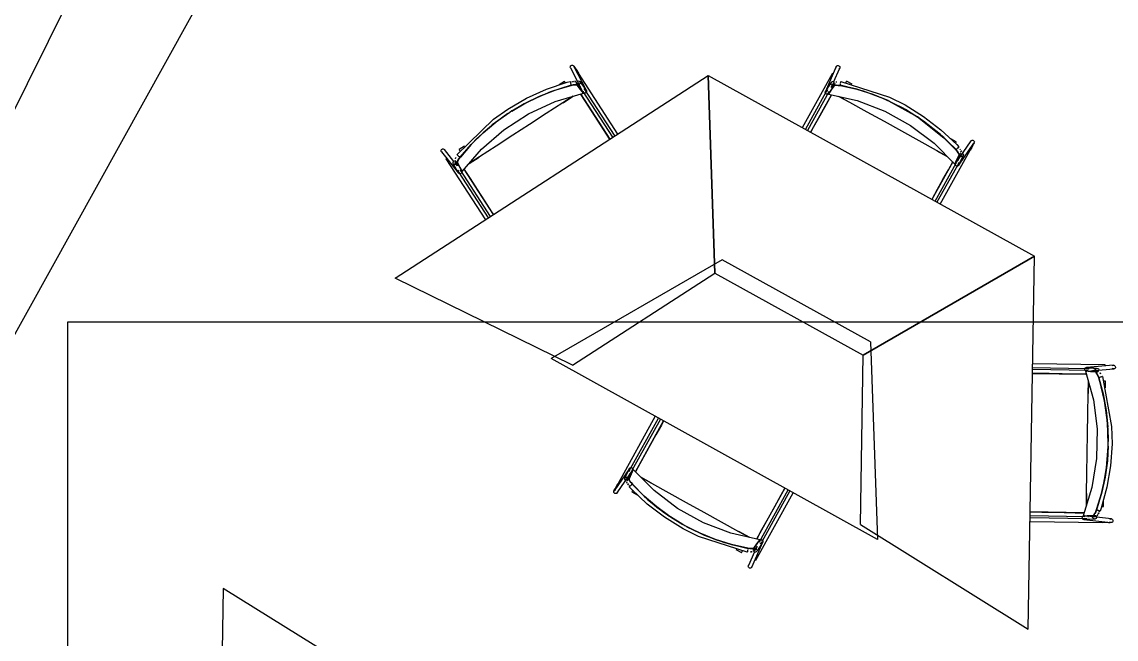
# Model space of a CAD drawing. Header units: metres. Extents: x 2.5 to 42.6, y 0.9 to 31.9.
# Drawn here: x 34.247 to 35.518, y 22.882 to 23.599 of the extents above; entities that cross this region are included whole.
import ezdxf

# ---------------------------------------------------------------- set-up
doc = ezdxf.new("R2010")
doc.units = ezdxf.units.M
for name, color, linetype in [('ARREDI', 9, 'Continuous'), ('PARETI_STRUTTURE', 7, 'Continuous'), ('WAYFINDING_RIQUADRI', 7, 'Continuous')]:
    doc.layers.add(name, color=color, linetype=linetype)

msp = doc.modelspace()

# ---------------------------------------------------------------- linework, layer by layer
at = {"layer": 'ARREDI'}
for points in [[(33.8908, 23.278), (34.0646, 22.9216), (34.6047, 23.8959), (34.2103, 23.8545)], [(35.423, 23.3264), (35.2242, 23.2115)]]:
    msp.add_lwpolyline(points, close=True, dxfattribs=at)
for points in [[(34.8842, 23.5469), (34.8845, 23.5475), (34.8851, 23.548), (34.8858, 23.5483), (34.8866, 23.5483), (34.8873, 23.5481), (34.8879, 23.5476), (34.8881, 23.5472), (34.8881, 23.5472), (34.8882, 23.5469), (34.8884, 23.5462), (34.8882, 23.5455)], [(35.1929, 23.545), (35.1928, 23.5457), (35.1929, 23.5465), (35.1929, 23.5467), (35.1929, 23.5467), (35.1932, 23.5471), (35.1937, 23.5476), (35.1944, 23.5479), (35.1952, 23.548), (35.1959, 23.5478), (35.1965, 23.5473), (35.1969, 23.5467)], [(34.8868, 23.1999), (34.6807, 23.3009), (35.0442, 23.5364)], [(34.8852, 23.5443), (34.8846, 23.5448), (34.8843, 23.5452), (34.8843, 23.5452), (34.8842, 23.5454), (34.8841, 23.5461), (34.8842, 23.5469)], [(34.8927, 23.5388), (34.8922, 23.5384)], [(34.8934, 23.5392), (34.8932, 23.5391), (34.8927, 23.5388)], [(34.8934, 23.5392), (34.8935, 23.5393)], [(35.0521, 23.3069), (35.0442, 23.5364), (35.423, 23.3264)], [(35.0442, 23.5364), (35.0521, 23.3069), (35.2242, 23.2115)], [(35.1889, 23.538), (35.1885, 23.5383), (35.1882, 23.5384)], [(35.1882, 23.5384), (35.1882, 23.5384)], [(35.1895, 23.5377), (35.1889, 23.538)], [(35.1969, 23.5467), (35.1971, 23.546), (35.197, 23.5452), (35.1969, 23.545), (35.1969, 23.545), (35.1967, 23.5446), (35.1961, 23.544)], [(34.7529, 23.4352), (34.7557, 23.43), (34.7585, 23.4248), (34.7808, 23.4507), (34.8067, 23.4732), (34.8354, 23.4918), (34.8665, 23.5062), (34.8994, 23.516), (34.8957, 23.5207), (34.8921, 23.5253), (34.8913, 23.5256), (34.8896, 23.5257), (34.8873, 23.5254), (34.8849, 23.5249)], [(34.8162, 23.4951), (34.8306, 23.5036), (34.8481, 23.5122), (34.8663, 23.5193), (34.8849, 23.5249)], [(34.8848, 23.5248), (34.8662, 23.5192), (34.848, 23.5122), (34.8305, 23.5036), (34.8162, 23.4951)], [(34.8785, 23.5277), (34.8781, 23.5284), (34.8777, 23.5289), (34.8775, 23.5293), (34.8773, 23.5295)], [(34.884, 23.5295), (34.884, 23.5295), (34.884, 23.5294), (34.8841, 23.5292)], [(34.8842, 23.5287), (34.8852, 23.5289)], [(34.8852, 23.5289), (34.8842, 23.5287)], [(34.8842, 23.5287), (34.8843, 23.528), (34.8845, 23.5273)], [(34.8847, 23.5266), (34.8848, 23.526), (34.885, 23.5255), (34.885, 23.5253)], [(34.8849, 23.5249), (34.8874, 23.5254), (34.8897, 23.5257), (34.8913, 23.5256), (34.8921, 23.5253)], [(34.8865, 23.5292), (34.8876, 23.5293)], [(34.8879, 23.5293), (34.8866, 23.5292)], [(34.8888, 23.5294), (34.8905, 23.5294)], [(34.8905, 23.5294), (34.8889, 23.5294)], [(34.8953, 23.5273), (34.895, 23.5266), (34.8944, 23.5261), (34.8937, 23.5259), (34.893, 23.5258), (34.8923, 23.5261), (34.8923, 23.5261), (34.8917, 23.5265), (34.8916, 23.5266), (34.8913, 23.5272), (34.8912, 23.5279), (34.8913, 23.5286)], [(34.8917, 23.5293), (34.8923, 23.5298), (34.893, 23.53), (34.8937, 23.5301), (34.8944, 23.5298), (34.8944, 23.5298), (34.895, 23.5294), (34.8951, 23.5293), (34.8953, 23.5287), (34.8955, 23.528), (34.8953, 23.5273)], [(34.8923, 23.5278), (34.8949, 23.5244), (34.896, 23.5231)], [(35.1905, 23.5246), (35.1872, 23.5197), (35.1839, 23.5148), (35.2173, 23.5073), (35.2493, 23.4951), (35.2793, 23.4785), (35.3066, 23.4578), (35.3307, 23.4335), (35.3331, 23.4388), (35.3355, 23.4442), (35.3354, 23.4451), (35.3346, 23.4466), (35.3333, 23.4485), (35.3317, 23.4504)], [(35.1871, 23.5264), (35.1869, 23.5271), (35.187, 23.5278), (35.1873, 23.5284), (35.1873, 23.5285), (35.1878, 23.529), (35.1879, 23.529), (35.1886, 23.5293), (35.1893, 23.5293), (35.19, 23.5291), (35.1906, 23.5286)], [(35.1869, 23.5224), (35.1877, 23.5236), (35.191, 23.5285)], [(35.1912, 23.5273), (35.1911, 23.5265), (35.1909, 23.526), (35.1908, 23.5259), (35.1903, 23.5254), (35.1903, 23.5254), (35.1896, 23.5251), (35.1888, 23.5251), (35.1881, 23.5253), (35.1875, 23.5257), (35.1871, 23.5264)], [(35.1905, 23.5246), (35.1912, 23.525), (35.1929, 23.5252), (35.1952, 23.525), (35.1977, 23.5247)], [(35.1977, 23.5247), (35.1953, 23.525), (35.193, 23.5251), (35.1913, 23.525), (35.1905, 23.5246)], [(35.1926, 23.5289), (35.1935, 23.529)], [(35.1976, 23.5251), (35.1976, 23.5253), (35.1977, 23.5258), (35.1978, 23.5264)], [(35.1977, 23.5247), (35.2167, 23.5204), (35.2353, 23.5146), (35.2531, 23.5073)], [(35.2531, 23.5073), (35.2353, 23.5145), (35.2168, 23.5204), (35.1978, 23.5247)], [(35.1979, 23.5271), (35.198, 23.5279), (35.1982, 23.5285), (35.1982, 23.529), (35.1983, 23.5293), (35.1983, 23.5293), (35.1983, 23.5293), (35.1982, 23.5291)], [(35.2049, 23.5299), (35.2048, 23.5296), (35.2046, 23.5292), (35.2042, 23.5286), (35.2039, 23.528)], [(34.8874, 23.5124), (34.8754, 23.5046), (34.8561, 23.4921), (34.8367, 23.4796), (34.8173, 23.467), (34.7979, 23.4545), (34.7786, 23.4419), (34.7666, 23.4342)], [(34.8757, 23.5048), (34.8874, 23.5124)], [(34.9297, 23.4628), (34.9227, 23.4737), (34.9157, 23.4845), (34.9087, 23.4954), (34.9016, 23.5062), (34.896, 23.515)], [(34.8989, 23.5182), (34.8993, 23.516)], [(34.9028, 23.5175), (34.9024, 23.5169), (34.9018, 23.5164), (34.9012, 23.5161), (34.9004, 23.5161), (34.8997, 23.5164), (34.8991, 23.5168)], [(34.9004, 23.5204), (34.9011, 23.5204), (34.9018, 23.5201), (34.9024, 23.5197), (34.9027, 23.5192), (34.9028, 23.519), (34.9029, 23.5183), (34.9028, 23.5175)], [(35.1873, 23.514), (35.1811, 23.5029), (35.1737, 23.4895), (35.1663, 23.4761), (35.1632, 23.4704)], [(35.1804, 23.5161), (35.1802, 23.5169), (35.1803, 23.5176), (35.1804, 23.5178), (35.1804, 23.5179), (35.1806, 23.5183), (35.1811, 23.5188), (35.1818, 23.5191), (35.1826, 23.5191), (35.1833, 23.5189)], [(35.1841, 23.5157), (35.1835, 23.5152), (35.1828, 23.5149), (35.1821, 23.5149), (35.1814, 23.5151), (35.1808, 23.5155), (35.1803, 23.5161)], [(35.1839, 23.5148), (35.1843, 23.5178), (35.1839, 23.5148)], [(35.196, 23.5121), (35.2082, 23.5053)], [(35.3219, 23.4423), (35.3094, 23.4492), (35.2893, 23.4604), (35.2691, 23.4716), (35.2489, 23.4828), (35.2287, 23.494), (35.2086, 23.5051), (35.196, 23.5121)], [(35.3316, 23.4505), (35.3179, 23.4643), (35.2874, 23.4884), (35.2537, 23.5071)], [(35.2537, 23.5071), (35.2874, 23.4883), (35.318, 23.4642), (35.3317, 23.4504)], [(34.7981, 23.4827), (34.8115, 23.4921)], [(34.8115, 23.4921), (34.7982, 23.4827)], [(34.7563, 23.4416), (34.769, 23.4563), (34.7829, 23.47), (34.7976, 23.4823)], [(34.7977, 23.4823), (34.783, 23.47), (34.7691, 23.4564), (34.7564, 23.4417)], [(35.3312, 23.4574), (35.3316, 23.458), (35.3319, 23.4586), (35.3322, 23.459), (35.3323, 23.4593)], [(35.349, 23.4593), (35.3491, 23.46), (35.3494, 23.4605), (35.3494, 23.4605), (35.3495, 23.4607), (35.3501, 23.4611), (35.3508, 23.4614)], [(35.3508, 23.4614), (35.3516, 23.4614), (35.3522, 23.4611), (35.3528, 23.4606), (35.3532, 23.4599), (35.3533, 23.4592), (35.3532, 23.4585), (35.3529, 23.458), (35.3529, 23.458), (35.3528, 23.4578), (35.3522, 23.4574), (35.3515, 23.4571)], [(34.7361, 23.4469), (34.7354, 23.4471), (34.7348, 23.4475), (34.7346, 23.4477), (34.7346, 23.4477), (34.7343, 23.4482), (34.7341, 23.4489), (34.7342, 23.4496), (34.7345, 23.4503), (34.7351, 23.4508), (34.7358, 23.4512), (34.7365, 23.4512)], [(34.7365, 23.4512), (34.7372, 23.451), (34.7378, 23.4506), (34.738, 23.4504), (34.738, 23.4504), (34.7383, 23.45), (34.7385, 23.4493)], [(34.7551, 23.4504), (34.7552, 23.4502), (34.7555, 23.4498), (34.7559, 23.4492), (34.7563, 23.4486)], [(35.3097, 23.449), (35.3219, 23.4423)], [(35.3317, 23.4504), (35.3334, 23.4484), (35.3347, 23.4466), (35.3354, 23.4451), (35.3355, 23.4442)], [(35.3331, 23.4514), (35.3327, 23.451), (35.3323, 23.4506), (35.3322, 23.4505)], [(35.3353, 23.4533), (35.3351, 23.4532), (35.3347, 23.4528), (35.3342, 23.4524), (35.3337, 23.4519), (35.3331, 23.4514)], [(35.3347, 23.4528), (35.3354, 23.452)], [(35.3353, 23.4534), (35.3354, 23.4534)], [(35.3363, 23.451), (35.3371, 23.4499)], [(35.3371, 23.4499), (35.3363, 23.4509)], [(35.3388, 23.4423), (35.338, 23.4423), (35.3373, 23.4426), (35.3367, 23.4431), (35.3364, 23.4437), (35.3363, 23.4444), (35.3363, 23.4444), (35.3364, 23.4452), (35.3364, 23.4453), (35.3368, 23.4458), (35.3374, 23.4462), (35.3381, 23.4465)], [(35.3376, 23.4491), (35.3383, 23.4476)], [(35.3384, 23.4476), (35.3376, 23.4491)], [(35.3388, 23.4465), (35.3395, 23.4462), (35.3401, 23.4457), (35.3405, 23.4451), (35.3406, 23.4444), (35.3406, 23.4443), (35.3404, 23.4436), (35.3404, 23.4435), (35.3401, 23.443), (35.3395, 23.4425), (35.3388, 23.4423)], [(35.3477, 23.45), (35.3471, 23.4503)], [(35.3484, 23.4496), (35.3484, 23.4496), (35.3484, 23.4496), (35.3481, 23.4498), (35.3477, 23.45)], [(34.7404, 23.4401), (34.7399, 23.4398), (34.7397, 23.4397), (34.7397, 23.4396), (34.7397, 23.4397)], [(34.7409, 23.4405), (34.7404, 23.4401)], [(34.7498, 23.433), (34.7491, 23.4332), (34.7485, 23.4336), (34.7481, 23.4341), (34.748, 23.4342), (34.7479, 23.4349), (34.7479, 23.4349), (34.7479, 23.4357), (34.7483, 23.4363), (34.7488, 23.4368)], [(34.7532, 23.431), (34.7526, 23.4322), (34.7498, 23.4375)], [(34.7502, 23.4372), (34.751, 23.4371), (34.7516, 23.4366), (34.7519, 23.4362), (34.752, 23.436), (34.7522, 23.4353), (34.7522, 23.4353), (34.7521, 23.4346), (34.7518, 23.4339), (34.7512, 23.4334), (34.7505, 23.4331), (34.7498, 23.433)], [(34.7511, 23.441), (34.7505, 23.4398)], [(34.7505, 23.4399), (34.7512, 23.4409)], [(34.7548, 23.4425), (34.7542, 23.4429), (34.7536, 23.4434), (34.7531, 23.4438), (34.7527, 23.4441), (34.7525, 23.4443), (34.7525, 23.4443), (34.7525, 23.4443), (34.7526, 23.4441)], [(34.7563, 23.4416), (34.7548, 23.4396), (34.7537, 23.4376), (34.753, 23.4361), (34.7529, 23.4352)], [(34.7529, 23.4352), (34.753, 23.436), (34.7536, 23.4376), (34.7548, 23.4395), (34.7563, 23.4416)], [(34.7559, 23.4416), (34.7557, 23.4418), (34.7553, 23.4421), (34.7548, 23.4425)], [(34.7666, 23.4341), (34.7783, 23.4417)], [(35.3043, 23.3929), (35.3106, 23.4042), (35.3169, 23.4156), (35.3231, 23.4268), (35.3282, 23.436)], [(35.3324, 23.4349), (35.3307, 23.4335)], [(35.3337, 23.4312), (35.3329, 23.4312), (35.3322, 23.4314), (35.3317, 23.4319), (35.3313, 23.4326), (35.3312, 23.4333), (35.3313, 23.4341)], [(35.3344, 23.4351), (35.335, 23.4346), (35.3354, 23.434), (35.3355, 23.4332), (35.3354, 23.4325), (35.3351, 23.4321), (35.3351, 23.432), (35.335, 23.4319), (35.3344, 23.4314), (35.3337, 23.4312)], [(35.3347, 23.4384), (35.3344, 23.4375)], [(35.3375, 23.4445), (35.3361, 23.4413), (35.3354, 23.4398)], [(34.7556, 23.4222), (34.7549, 23.4224), (34.7543, 23.4229), (34.7541, 23.423), (34.7541, 23.4231), (34.7539, 23.4235), (34.7537, 23.4242), (34.7538, 23.4249), (34.7541, 23.4256), (34.7546, 23.4261)], [(34.758, 23.4246), (34.7579, 23.4238), (34.7576, 23.4232), (34.7571, 23.4226), (34.7564, 23.4223), (34.7556, 23.4222)], [(34.7585, 23.4247), (34.756, 23.4265), (34.7585, 23.4247)], [(34.7608, 23.4274), (34.7677, 23.4167), (34.776, 23.4039), (34.7844, 23.391), (34.7927, 23.3782), (34.7948, 23.3749)], [(35.0606, 23.3224), (34.8619, 23.2075)], [(35.2328, 23.227), (35.0606, 23.3224)], [(35.2211, 23.0146), (35.416, 22.8933), (35.423, 23.3264)], [(34.8868, 23.1999), (35.052, 23.3069)], [(35.2328, 23.227), (35.2407, 22.9975), (34.8619, 23.2075)], [(35.2211, 23.0146), (35.2242, 23.2115)], [(35.4942, 23.1916), (35.4883, 23.1922), (35.4825, 23.1928), (35.4916, 23.1598), (35.4959, 23.1258), (35.4953, 23.0915), (35.4899, 23.0577), (35.4797, 23.025), (35.4856, 23.0254), (35.4916, 23.0258), (35.4923, 23.0263), (35.4932, 23.0277), (35.4943, 23.0298), (35.4952, 23.032)], [(35.4826, 23.1933), (35.482, 23.1937), (35.4816, 23.1944), (35.4815, 23.1951), (35.4816, 23.1959), (35.482, 23.1965)], [(35.482, 23.1965), (35.4825, 23.197), (35.4832, 23.1973), (35.4835, 23.1973), (35.484, 23.1973), (35.4847, 23.1971), (35.4852, 23.1966), (35.4856, 23.196), (35.4858, 23.1952)], [(35.4825, 23.1928), (35.4853, 23.1938), (35.4825, 23.1928)], [(35.4905, 23.1937), (35.492, 23.1935), (35.4979, 23.1929)], [(35.4969, 23.1922), (35.4962, 23.1919), (35.4956, 23.1919), (35.4955, 23.1919), (35.4948, 23.1921), (35.4948, 23.1921), (35.4942, 23.1926), (35.4938, 23.1932), (35.4937, 23.194), (35.4938, 23.1947), (35.4942, 23.1954)], [(35.4942, 23.1954), (35.4947, 23.1959), (35.4954, 23.1961), (35.496, 23.1962), (35.4962, 23.1962), (35.4968, 23.196), (35.4968, 23.1959), (35.4974, 23.1955), (35.4978, 23.1948), (35.4979, 23.1941)], [(35.4977, 23.1852), (35.4968, 23.1875), (35.4959, 23.1896), (35.4949, 23.191), (35.4942, 23.1916)], [(35.4942, 23.1916), (35.4949, 23.1911), (35.4958, 23.1897), (35.4968, 23.1877), (35.4977, 23.1852)], [(35.5053, 23.1993), (35.5053, 23.1998), (35.5053, 23.2001), (35.5053, 23.2001), (35.5053, 23.2001)], [(35.5053, 23.1986), (35.5053, 23.1993)], [(35.5134, 23.199), (35.5139, 23.1995), (35.5146, 23.1998), (35.5149, 23.1998), (35.5154, 23.1998), (35.5161, 23.1995), (35.5166, 23.1991), (35.517, 23.1984), (35.5172, 23.1977), (35.5171, 23.1969), (35.5167, 23.1963)], [(35.5167, 23.1963), (35.5161, 23.1958), (35.5155, 23.1955), (35.5152, 23.1955), (35.5147, 23.1955), (35.514, 23.1957), (35.5134, 23.1962)], [(35.4826, 23.1894), (35.4706, 23.1896), (35.4554, 23.1898), (35.4401, 23.1901), (35.4248, 23.1903), (35.4208, 23.1904)], [(35.4834, 23.0369), (35.4837, 23.0512), (35.484, 23.0742), (35.4844, 23.0973), (35.4848, 23.1204), (35.4852, 23.1435), (35.4855, 23.1665), (35.4858, 23.1808)], [(35.4858, 23.1808), (35.4855, 23.1669)], [(35.4977, 23.1852), (35.5028, 23.1665), (35.5064, 23.1473), (35.5084, 23.1282)], [(35.5084, 23.1282), (35.5064, 23.1472), (35.5028, 23.1664), (35.4977, 23.1851)], [(35.498, 23.1856), (35.4982, 23.1856), (35.4986, 23.1858), (35.4992, 23.186)], [(35.4992, 23.186), (35.4999, 23.1862), (35.5006, 23.1864), (35.5013, 23.1866), (35.5017, 23.1868), (35.502, 23.1869), (35.502, 23.1869), (35.502, 23.1869), (35.5018, 23.1868)], [(35.4995, 23.191), (35.5, 23.1898)], [(35.5, 23.1898), (35.4995, 23.191)], [(35.5056, 23.1813), (35.5054, 23.1813), (35.5049, 23.1813), (35.5042, 23.1813), (35.5035, 23.1813)], [(35.5056, 23.1813), (35.5057, 23.1813)], [(34.9925, 23.1351), (34.9898, 23.1303), (34.9836, 23.119), (34.9773, 23.1077), (34.971, 23.0964), (34.9648, 23.0851), (34.9597, 23.076)], [(35.5085, 23.1276), (35.5089, 23.1112)], [(35.5089, 23.1112), (35.5085, 23.1275)], [(35.5078, 23.089), (35.5088, 23.1056)], [(35.5088, 23.1056), (35.5078, 23.089)], [(34.9534, 23.0768), (34.9529, 23.0773), (34.9525, 23.078), (34.9524, 23.0787), (34.9525, 23.0795), (34.9528, 23.0799), (34.9528, 23.0799), (34.9529, 23.0801), (34.9535, 23.0806), (34.9542, 23.0808)], [(35.0974, 22.9873), (35.1007, 22.9922), (35.104, 22.9971), (35.0706, 23.0046), (35.0386, 23.0168), (35.0086, 23.0335), (34.9813, 23.0542), (34.9572, 23.0785), (34.9548, 23.0731), (34.9524, 23.0677), (34.9525, 23.0668), (34.9533, 23.0653), (34.9546, 23.0634), (34.9562, 23.0616)], [(34.9542, 23.0808), (34.955, 23.0808), (34.9557, 23.0805), (34.9562, 23.08), (34.9566, 23.0793), (34.9567, 23.0786), (34.9566, 23.0779)], [(34.9555, 23.077), (34.9572, 23.0785)], [(35.4952, 23.0322), (35.501, 23.0507), (35.5052, 23.0697), (35.5078, 23.0888)], [(35.5078, 23.0888), (35.5052, 23.0696), (35.5009, 23.0506), (35.4952, 23.032)], [(34.9491, 23.0655), (34.9484, 23.0658), (34.9478, 23.0662), (34.9474, 23.0669), (34.9473, 23.0676), (34.9473, 23.0677), (34.9475, 23.0683), (34.9475, 23.0685), (34.9478, 23.0689), (34.9484, 23.0694), (34.9491, 23.0696)], [(34.9491, 23.0696), (34.9499, 23.0696), (34.9506, 23.0694), (34.9512, 23.0689), (34.9515, 23.0682), (34.9516, 23.0675), (34.9516, 23.0675), (34.9515, 23.0668), (34.9514, 23.0667), (34.9511, 23.0662), (34.9505, 23.0657), (34.9498, 23.0655)], [(34.9495, 23.0644), (34.9503, 23.0629)], [(34.9503, 23.0628), (34.9495, 23.0643)], [(34.9501, 23.0667), (34.9518, 23.0706), (34.9525, 23.0721)], [(34.9562, 23.0616), (34.9545, 23.0635), (34.9532, 23.0654), (34.9525, 23.0669), (34.9524, 23.0677)], [(34.9532, 23.0736), (34.9535, 23.0744)], [(34.9782, 23.0629), (34.966, 23.0697)], [(34.966, 23.0697), (34.9785, 23.0627), (34.9986, 23.0516), (35.0188, 23.0404), (35.039, 23.0292), (35.0592, 23.018), (35.0793, 23.0068), (35.0919, 22.9999)], [(34.9371, 23.0506), (34.9363, 23.0506), (34.9357, 23.0509), (34.9351, 23.0514), (34.9347, 23.052), (34.9346, 23.0528), (34.9347, 23.0535), (34.935, 23.0539), (34.935, 23.0539), (34.9351, 23.0541), (34.9357, 23.0546), (34.9364, 23.0548)], [(34.9389, 23.0526), (34.9388, 23.0519), (34.9385, 23.0515), (34.9385, 23.0515), (34.9384, 23.0513), (34.9378, 23.0508), (34.9371, 23.0506)], [(34.9395, 23.0623), (34.9395, 23.0623), (34.9395, 23.0623), (34.9398, 23.0622), (34.9402, 23.0619)], [(34.9402, 23.0619), (34.9408, 23.0616)], [(34.9516, 23.061), (34.9508, 23.0621)], [(34.9508, 23.0621), (34.9516, 23.061)], [(34.9532, 23.0591), (34.9525, 23.06)], [(34.9526, 23.0586), (34.9525, 23.0586)], [(34.9526, 23.0586), (34.9528, 23.0588), (34.9532, 23.0591), (34.9537, 23.0596), (34.9542, 23.0601), (34.9548, 23.0606)], [(34.9548, 23.0606), (34.9552, 23.061), (34.9556, 23.0613), (34.9557, 23.0615)], [(34.9566, 23.0546), (34.9563, 23.0539), (34.956, 23.0533), (34.9557, 23.0529), (34.9556, 23.0527)], [(34.9998, 23.0241), (34.9847, 23.0351), (34.9699, 23.0477), (34.9562, 23.0616)], [(34.9563, 23.0615), (34.97, 23.0477), (34.9847, 23.035), (34.9998, 23.0241)], [(35.1006, 22.9979), (35.1067, 23.0091), (35.1142, 23.0225), (35.1216, 23.0358), (35.129, 23.0492), (35.1333, 23.057)], [(35.4837, 23.0508), (35.4834, 23.0368)], [(35.4187, 23.0294), (35.4316, 23.0291), (35.4445, 23.0289), (35.4575, 23.0287), (35.4704, 23.0285), (35.4808, 23.0284)], [(35.4952, 23.032), (35.4942, 23.0296), (35.4932, 23.0276), (35.4922, 23.0263), (35.4915, 23.0258)], [(35.4967, 23.0312), (35.4961, 23.0315), (35.4957, 23.0316), (35.4955, 23.0317)], [(35.4968, 23.0262), (35.4958, 23.0249)], [(35.4995, 23.0302), (35.4992, 23.0303), (35.4987, 23.0305), (35.4981, 23.0307), (35.4974, 23.031), (35.4967, 23.0312)], [(35.4972, 23.0271), (35.4978, 23.0282)], [(35.4979, 23.0283), (35.4973, 23.0273)], [(35.4987, 23.0305), (35.4983, 23.0295)], [(35.4983, 23.0295), (35.4987, 23.0305)], [(35.5011, 23.0357), (35.5019, 23.0357), (35.5025, 23.0357), (35.503, 23.0357), (35.5033, 23.0357)], [(35.0005, 23.0236), (35.0147, 23.0149)], [(35.0147, 23.0149), (35.0005, 23.0236)], [(35.4791, 23.0212), (35.4788, 23.0219), (35.4787, 23.0227), (35.4789, 23.0234), (35.4793, 23.024), (35.4799, 23.0245), (35.4806, 23.0247)], [(35.4828, 23.0217), (35.4824, 23.0211), (35.4818, 23.0206), (35.4811, 23.0204), (35.4806, 23.0204), (35.4806, 23.0204), (35.4804, 23.0204), (35.4797, 23.0207), (35.4791, 23.0212)], [(35.4819, 23.0241), (35.4797, 23.025)], [(35.486, 23.0237), (35.4851, 23.0236)], [(35.4935, 23.0242), (35.4892, 23.0239), (35.4876, 23.0238)], [(35.4914, 23.022), (35.491, 23.0227), (35.4909, 23.0234), (35.4911, 23.0242), (35.4915, 23.0248), (35.4921, 23.0252), (35.4921, 23.0252), (35.4928, 23.0254), (35.4929, 23.0255), (35.4935, 23.0254), (35.4942, 23.0251), (35.4947, 23.0246)], [(35.4911, 23.0239), (35.4911, 23.0239)], [(35.4951, 23.0239), (35.4952, 23.0232), (35.495, 23.0224), (35.4946, 23.0218), (35.494, 23.0214), (35.494, 23.0213), (35.4933, 23.0211), (35.4932, 23.0211), (35.4926, 23.0212), (35.4919, 23.0215), (35.4914, 23.022)], [(35.4958, 23.0248), (35.4968, 23.0262)], [(35.5024, 23.0178), (35.5024, 23.0184)], [(35.5024, 23.0169), (35.5024, 23.0169), (35.5024, 23.017), (35.5024, 23.0172), (35.5024, 23.0178)], [(35.5139, 23.0204), (35.5142, 23.0197), (35.5143, 23.0189), (35.5141, 23.0182), (35.5137, 23.0176), (35.5131, 23.0171), (35.5124, 23.0169), (35.5119, 23.0169), (35.5117, 23.0169), (35.511, 23.0172), (35.5104, 23.0177)], [(35.5106, 23.0205), (35.5112, 23.021), (35.5119, 23.0212), (35.5124, 23.0212), (35.5126, 23.0212), (35.5133, 23.0209), (35.5139, 23.0204)], [(35.0196, 23.0122), (35.0342, 23.0049)], [(35.0342, 23.0049), (35.0196, 23.0122)], [(35.0348, 23.0046), (35.0526, 22.9974), (35.0711, 22.9916), (35.0901, 22.9873)], [(35.0902, 22.9873), (35.0712, 22.9916), (35.0526, 22.9974), (35.0348, 23.0046)], [(35.0919, 22.9999), (35.0797, 23.0066)], [(35.101, 22.9896), (35.1002, 22.9884), (35.0969, 22.9835)], [(35.104, 22.9971), (35.1036, 22.9941), (35.104, 22.9971)], [(35.1038, 22.9963), (35.1044, 22.9968), (35.1051, 22.9971), (35.1058, 22.9971), (35.1065, 22.9969), (35.1071, 22.9964), (35.1075, 22.9958)], [(35.1075, 22.9958), (35.1077, 22.9951), (35.1076, 22.9943), (35.1075, 22.9941), (35.1075, 22.9941), (35.1073, 22.9937), (35.1068, 22.9932), (35.1061, 22.9929), (35.1053, 22.9928), (35.1046, 22.9931)], [(35.083, 22.9821), (35.0831, 22.9823), (35.0833, 22.9827), (35.0837, 22.9833), (35.084, 22.984)], [(35.09, 22.9848), (35.0899, 22.9841), (35.0897, 22.9834), (35.0897, 22.9829), (35.0896, 22.9827), (35.0896, 22.9826), (35.0896, 22.9826), (35.0896, 22.9829)], [(35.0903, 22.9869), (35.0903, 22.9866), (35.0902, 22.9862), (35.0901, 22.9856)], [(35.0902, 22.9873), (35.0926, 22.9869), (35.0949, 22.9868), (35.0966, 22.987), (35.0974, 22.9873)], [(35.0974, 22.9873), (35.0967, 22.9869), (35.095, 22.9868), (35.0927, 22.9869), (35.0902, 22.9873)], [(35.0953, 22.9831), (35.0944, 22.983), (35.0932, 22.983)], [(35.0932, 22.983), (35.0945, 22.983)], [(35.0967, 22.9847), (35.0968, 22.9854), (35.097, 22.986), (35.0971, 22.9861), (35.0976, 22.9866), (35.0976, 22.9866), (35.0983, 22.9869), (35.0991, 22.9869), (35.0998, 22.9867), (35.1004, 22.9862), (35.1008, 22.9856)], [(35.1008, 22.9856), (35.101, 22.9849), (35.1009, 22.9841), (35.1006, 22.9836), (35.1005, 22.9835), (35.1001, 22.983), (35.1, 22.983), (35.0993, 22.9827), (35.0986, 22.9827), (35.0979, 22.9829), (35.0973, 22.9833)], [(35.091, 22.9653), (35.0908, 22.966), (35.0909, 22.9667), (35.091, 22.967), (35.091, 22.967), (35.0912, 22.9674), (35.0918, 22.9679)], [(35.095, 22.9669), (35.0951, 22.9662), (35.095, 22.9655), (35.095, 22.9653), (35.095, 22.9652), (35.0947, 22.9648), (35.0942, 22.9643), (35.0935, 22.964), (35.0927, 22.964), (35.092, 22.9642), (35.0914, 22.9647), (35.091, 22.9653)], [(35.0984, 22.9743), (35.099, 22.9739)], [(35.099, 22.9739), (35.0994, 22.9737), (35.0997, 22.9735)], [(35.0997, 22.9735), (35.0997, 22.9735)], [(34.6758, 22.8192), (34.4809, 22.9405), (34.4739, 22.5074)]]:
    msp.add_lwpolyline(points, dxfattribs=at)
at = {"layer": 'PARETI_STRUTTURE'}
for points in [[(36.1603, 27.3727), (33.6174, 22.2447)], [(34.888, 23.5474), (34.8888, 23.5463), (34.8897, 23.545), (34.8915, 23.5423), (34.8935, 23.5393)], [(34.8843, 23.5452), (34.8988, 23.5172)], [(34.9027, 23.5192), (34.8881, 23.5472)], [(34.9393, 23.4684), (34.8935, 23.5393)], [(35.1882, 23.5384), (35.1534, 23.4758)], [(35.1929, 23.5467), (35.1804, 23.5178)], [(35.1898, 23.5287), (35.1969, 23.545)], [(34.8115, 23.4973), (34.8334, 23.51), (34.8564, 23.5204), (34.8803, 23.5285), (34.884, 23.5295)], [(34.885, 23.5253), (34.8611, 23.5176), (34.8381, 23.5075), (34.8163, 23.4952), (34.8138, 23.4936)], [(34.8773, 23.5296), (34.8713, 23.5257)], [(34.8986, 23.5172), (34.8985, 23.5174), (34.8985, 23.5175), (34.8984, 23.5176), (34.8983, 23.5177), (34.8982, 23.5178), (34.8981, 23.5179), (34.8981, 23.518), (34.898, 23.5181), (34.8979, 23.5182), (34.8978, 23.5183), (34.8977, 23.5184), (34.8977, 23.5185), (34.8976, 23.5186), (34.8975, 23.5187), (34.8974, 23.5188), (34.8974, 23.5189), (34.8973, 23.519), (34.8972, 23.5191), (34.8971, 23.5192), (34.897, 23.5194), (34.897, 23.5195), (34.8969, 23.5196), (34.8968, 23.5197), (34.8967, 23.5198), (34.8966, 23.5199), (34.8966, 23.52), (34.8965, 23.5201), (34.8964, 23.5202), (34.8963, 23.5203), (34.8963, 23.5204), (34.8962, 23.5205), (34.8961, 23.5206), (34.896, 23.5207), (34.8959, 23.5208), (34.8959, 23.5209), (34.8958, 23.521), (34.8957, 23.5211), (34.8956, 23.5212), (34.8955, 23.5214), (34.8955, 23.5215), (34.8954, 23.5216), (34.8953, 23.5217), (34.8952, 23.5218), (34.8952, 23.5219), (34.8951, 23.522), (34.895, 23.5221), (34.8949, 23.5222), (34.8948, 23.5223), (34.8948, 23.5224), (34.8947, 23.5225), (34.8946, 23.5226), (34.8945, 23.5227), (34.8945, 23.5228), (34.8944, 23.5229), (34.8943, 23.523), (34.8942, 23.5231), (34.8941, 23.5232), (34.8941, 23.5234), (34.894, 23.5235), (34.8939, 23.5236), (34.8938, 23.5237), (34.8938, 23.5238), (34.8937, 23.5239), (34.8936, 23.524), (34.8935, 23.5241), (34.8934, 23.5242), (34.8934, 23.5243), (34.8933, 23.5244), (34.8932, 23.5245), (34.8931, 23.5246), (34.893, 23.5247), (34.893, 23.5248), (34.8929, 23.5249), (34.8928, 23.525), (34.8927, 23.5251), (34.8927, 23.5252), (34.8926, 23.5254), (34.8925, 23.5255), (34.8924, 23.5256), (34.8923, 23.5257), (34.8923, 23.5258), (34.8922, 23.5259), (34.8921, 23.526), (34.892, 23.5261), (34.892, 23.5262), (34.8919, 23.5263), (34.8918, 23.5264), (34.8917, 23.5265), (34.8916, 23.5266), (34.8916, 23.5266)], [(34.895, 23.5244), (34.8939, 23.526)], [(34.8951, 23.5293), (34.9021, 23.5198)], [(35.1803, 23.5178), (35.1809, 23.5185), (35.181, 23.5186), (35.181, 23.5187), (35.1811, 23.5188), (35.1812, 23.5189), (35.1813, 23.519), (35.1813, 23.5191), (35.1814, 23.5192), (35.1815, 23.5193), (35.1815, 23.5195), (35.1816, 23.5196), (35.1817, 23.5197), (35.1817, 23.5198), (35.1818, 23.5199), (35.1819, 23.52), (35.182, 23.5201), (35.182, 23.5202), (35.1821, 23.5203), (35.1822, 23.5205), (35.1822, 23.5206), (35.1823, 23.5207), (35.1824, 23.5208), (35.1825, 23.5209), (35.1825, 23.521), (35.1826, 23.5211), (35.1827, 23.5212), (35.1827, 23.5213), (35.1828, 23.5214), (35.1829, 23.5215), (35.183, 23.5217), (35.183, 23.5218), (35.1831, 23.5219), (35.1832, 23.522), (35.1832, 23.5221), (35.1833, 23.5222), (35.1834, 23.5223), (35.1835, 23.5224), (35.1835, 23.5225), (35.1836, 23.5227), (35.1837, 23.5228), (35.1837, 23.5229), (35.1838, 23.523), (35.1839, 23.5231), (35.184, 23.5232), (35.184, 23.5233), (35.1841, 23.5234), (35.1842, 23.5235), (35.1842, 23.5236), (35.1843, 23.5238), (35.1844, 23.5239), (35.1844, 23.524), (35.1845, 23.5241), (35.1846, 23.5242), (35.1847, 23.5243), (35.1847, 23.5244), (35.1848, 23.5245), (35.1849, 23.5246), (35.1849, 23.5248), (35.185, 23.5249), (35.1851, 23.525), (35.1852, 23.5251), (35.1852, 23.5252), (35.1853, 23.5253), (35.1854, 23.5254), (35.1854, 23.5255), (35.1855, 23.5256), (35.1856, 23.5257), (35.1857, 23.5259), (35.1857, 23.526), (35.1858, 23.5261), (35.1859, 23.5262), (35.1859, 23.5263), (35.186, 23.5264), (35.1861, 23.5265), (35.1862, 23.5266), (35.1862, 23.5267), (35.1863, 23.5269), (35.1864, 23.527), (35.1864, 23.5271), (35.1865, 23.5272), (35.1866, 23.5273), (35.1866, 23.5274), (35.1867, 23.5275), (35.1868, 23.5276), (35.1869, 23.5277), (35.1869, 23.5278), (35.187, 23.528), (35.1871, 23.5281), (35.1871, 23.5282), (35.1872, 23.5283), (35.1873, 23.5284)], [(35.1909, 23.526), (35.1845, 23.5161)], [(35.1873, 23.523), (35.1892, 23.5272)], [(35.1886, 23.5252), (35.1881, 23.5243)], [(35.2707, 23.4984), (35.2482, 23.5094), (35.2247, 23.5182), (35.2005, 23.5245), (35.1976, 23.5251)], [(35.1983, 23.5293), (35.2548, 23.5113), (35.2728, 23.5022)], [(35.2116, 23.5262), (35.2049, 23.5299)], [(34.8959, 23.515), (34.93, 23.4624)], [(34.9336, 23.4647), (34.8992, 23.5179)], [(34.8999, 23.5213), (34.9357, 23.4661)], [(35.1572, 23.4737), (35.1814, 23.5173)], [(35.1842, 23.5173), (35.1594, 23.4725)], [(35.1632, 23.4704), (35.1874, 23.514)], [(35.1815, 23.5175), (35.183, 23.5201)], [(35.1843, 23.5161), (35.1848, 23.5171)], [(34.7524, 23.4443), (34.7949, 23.4856), (34.8115, 23.4973)], [(35.3321, 23.4505), (35.3141, 23.468), (35.2944, 23.4835), (35.2733, 23.497), (35.2707, 23.4984)], [(35.2728, 23.5022), (35.2943, 23.4888), (35.3144, 23.4734), (35.3328, 23.4561), (35.3354, 23.4534)], [(34.8138, 23.4936), (34.7935, 23.479), (34.7747, 23.4623), (34.7578, 23.4439), (34.7559, 23.4416)], [(35.3323, 23.4593), (35.3261, 23.4628)], [(35.3494, 23.4605), (35.3315, 23.4345)], [(35.3531, 23.4583), (35.3525, 23.4571), (35.3517, 23.4556), (35.3502, 23.4528), (35.3484, 23.4496)], [(34.7346, 23.4477), (34.7541, 23.423)], [(34.749, 23.4365), (34.738, 23.4504)], [(34.7614, 23.4545), (34.7551, 23.4504)], [(35.3137, 23.387), (35.3484, 23.4496)], [(35.3351, 23.4321), (35.3529, 23.458)], [(34.7397, 23.4396), (34.7855, 23.3688)], [(34.7541, 23.423), (34.7539, 23.4238), (34.7538, 23.4239), (34.7537, 23.4241), (34.7537, 23.4242), (34.7536, 23.4243), (34.7535, 23.4244), (34.7535, 23.4245), (34.7534, 23.4246), (34.7533, 23.4247), (34.7533, 23.4249), (34.7532, 23.425), (34.7532, 23.4251), (34.7531, 23.4252), (34.753, 23.4253), (34.753, 23.4254), (34.7529, 23.4255), (34.7528, 23.4257), (34.7528, 23.4258), (34.7527, 23.4259), (34.7526, 23.426), (34.7526, 23.4261), (34.7525, 23.4262), (34.7525, 23.4263), (34.7524, 23.4265), (34.7523, 23.4266), (34.7523, 23.4267), (34.7522, 23.4268), (34.7521, 23.4269), (34.7521, 23.427), (34.752, 23.4271), (34.7519, 23.4273), (34.7519, 23.4274), (34.7518, 23.4275), (34.7517, 23.4276), (34.7517, 23.4277), (34.7516, 23.4278), (34.7516, 23.4279), (34.7515, 23.4281), (34.7514, 23.4282), (34.7514, 23.4283), (34.7513, 23.4284), (34.7512, 23.4285), (34.7512, 23.4286), (34.7511, 23.4288), (34.751, 23.4289), (34.751, 23.429), (34.7509, 23.4291), (34.7509, 23.4292), (34.7508, 23.4293), (34.7507, 23.4294), (34.7507, 23.4296), (34.7506, 23.4297), (34.7505, 23.4298), (34.7505, 23.4299), (34.7504, 23.43), (34.7503, 23.4301), (34.7503, 23.4302), (34.7502, 23.4303), (34.7501, 23.4305), (34.7501, 23.4306), (34.75, 23.4307), (34.75, 23.4308), (34.7499, 23.4309), (34.7498, 23.431), (34.7498, 23.4312), (34.7497, 23.4313), (34.7496, 23.4314), (34.7496, 23.4315), (34.7495, 23.4316), (34.7494, 23.4317), (34.7494, 23.4318), (34.7493, 23.432), (34.7492, 23.4321), (34.7492, 23.4322), (34.7491, 23.4323), (34.7491, 23.4324), (34.749, 23.4325), (34.7489, 23.4326), (34.7489, 23.4328), (34.7488, 23.4329), (34.7487, 23.433), (34.7487, 23.4331), (34.7486, 23.4332), (34.7485, 23.4333), (34.7485, 23.4334), (34.7484, 23.4336), (34.7484, 23.4337), (34.7483, 23.4338), (34.7482, 23.4339), (34.7482, 23.434), (34.7481, 23.4341)], [(34.7529, 23.4316), (34.75, 23.4352)], [(34.7515, 23.4338), (34.7521, 23.4329)], [(34.7519, 23.4362), (34.7576, 23.4259)], [(35.3282, 23.436), (35.304, 23.3924)], [(35.3078, 23.3903), (35.3323, 23.4345)], [(35.3357, 23.4355), (35.3099, 23.3891)], [(35.3314, 23.4347), (35.3315, 23.4348), (35.3316, 23.4349), (35.3316, 23.4351), (35.3317, 23.4352), (35.3317, 23.4353), (35.3318, 23.4354), (35.3318, 23.4355), (35.3319, 23.4357), (35.3319, 23.4358), (35.332, 23.4359), (35.3321, 23.436), (35.3321, 23.4361), (35.3322, 23.4363), (35.3322, 23.4364), (35.3323, 23.4365), (35.3323, 23.4366), (35.3324, 23.4367), (35.3325, 23.4368), (35.3325, 23.437), (35.3326, 23.4371), (35.3326, 23.4372), (35.3327, 23.4373), (35.3327, 23.4374), (35.3328, 23.4376), (35.3328, 23.4377), (35.3329, 23.4378), (35.333, 23.4379), (35.333, 23.438), (35.3331, 23.4382), (35.3331, 23.4383), (35.3332, 23.4384), (35.3332, 23.4385), (35.3333, 23.4386), (35.3333, 23.4387), (35.3334, 23.4389), (35.3335, 23.439), (35.3335, 23.4391), (35.3336, 23.4392), (35.3336, 23.4393), (35.3337, 23.4395), (35.3337, 23.4396), (35.3338, 23.4397), (35.3339, 23.4398), (35.3339, 23.4399), (35.334, 23.44), (35.334, 23.4402), (35.3341, 23.4403), (35.3341, 23.4404), (35.3342, 23.4405), (35.3343, 23.4406), (35.3343, 23.4408), (35.3344, 23.4409), (35.3344, 23.441), (35.3345, 23.4411), (35.3345, 23.4412), (35.3346, 23.4413), (35.3346, 23.4415), (35.3347, 23.4416), (35.3348, 23.4417), (35.3348, 23.4418), (35.3349, 23.4419), (35.3349, 23.4421), (35.335, 23.4422), (35.335, 23.4423), (35.3351, 23.4424), (35.3351, 23.4425), (35.3352, 23.4427), (35.3353, 23.4428), (35.3353, 23.4429), (35.3354, 23.443), (35.3354, 23.4431), (35.3355, 23.4433), (35.3355, 23.4434), (35.3356, 23.4435), (35.3357, 23.4436), (35.3357, 23.4437), (35.3358, 23.4438), (35.3358, 23.444), (35.3359, 23.4441), (35.3359, 23.4442), (35.336, 23.4443), (35.336, 23.4444), (35.3361, 23.4446), (35.3362, 23.4447), (35.3362, 23.4448), (35.3363, 23.4449), (35.3363, 23.445), (35.3364, 23.4451), (35.3364, 23.4453), (35.3364, 23.4453)], [(35.3404, 23.4435), (35.3354, 23.4329)], [(35.3361, 23.4413), (35.337, 23.443)], [(34.755, 23.4239), (34.7534, 23.4264)], [(34.7891, 23.3712), (34.7551, 23.4238)], [(34.7565, 23.4262), (34.7912, 23.3725)], [(34.7575, 23.4257), (34.7569, 23.4266)], [(34.7949, 23.3749), (34.7608, 23.4275)], [(35.4209, 23.1972), (35.4835, 23.1961)], [(35.4848, 23.1936), (35.4209, 23.1947)], [(35.5053, 23.2001), (35.421, 23.2015)], [(35.5149, 23.1998), (35.4835, 23.1973)], [(35.4835, 23.1973), (35.4843, 23.1971), (35.4844, 23.1971), (35.4845, 23.1971), (35.4847, 23.1971), (35.4848, 23.1971), (35.4849, 23.1971), (35.4851, 23.1971), (35.4852, 23.197), (35.4853, 23.197), (35.4855, 23.197), (35.4856, 23.197), (35.4857, 23.197), (35.4858, 23.197), (35.486, 23.197), (35.4861, 23.197), (35.4862, 23.197), (35.4864, 23.197), (35.4865, 23.197), (35.4866, 23.1969), (35.4868, 23.1969), (35.4869, 23.1969), (35.487, 23.1969), (35.4872, 23.1969), (35.4873, 23.1969), (35.4874, 23.1969), (35.4875, 23.1969), (35.4877, 23.1969), (35.4878, 23.1968), (35.4879, 23.1968), (35.4881, 23.1968), (35.4882, 23.1968), (35.4883, 23.1968), (35.4885, 23.1968), (35.4886, 23.1968), (35.4887, 23.1968), (35.4889, 23.1968), (35.489, 23.1967), (35.4891, 23.1967), (35.4892, 23.1967), (35.4894, 23.1967), (35.4895, 23.1967), (35.4896, 23.1967), (35.4898, 23.1967), (35.4899, 23.1967), (35.49, 23.1967), (35.4902, 23.1966), (35.4903, 23.1966), (35.4904, 23.1966), (35.4905, 23.1966), (35.4907, 23.1966), (35.4908, 23.1966), (35.491, 23.1966), (35.4911, 23.1966), (35.4912, 23.1966), (35.4913, 23.1966), (35.4915, 23.1965), (35.4916, 23.1965), (35.4917, 23.1965), (35.4919, 23.1965), (35.492, 23.1965), (35.4921, 23.1965), (35.4923, 23.1965), (35.4924, 23.1965), (35.4925, 23.1965), (35.4926, 23.1965), (35.4928, 23.1964), (35.4929, 23.1964), (35.493, 23.1964), (35.4932, 23.1964), (35.4933, 23.1964), (35.4934, 23.1964), (35.4936, 23.1964), (35.4937, 23.1964), (35.4938, 23.1964), (35.494, 23.1963), (35.4941, 23.1963), (35.4942, 23.1963), (35.4943, 23.1963), (35.4945, 23.1963), (35.4946, 23.1963), (35.4947, 23.1963), (35.4949, 23.1963), (35.495, 23.1963), (35.4951, 23.1962), (35.4953, 23.1962), (35.4954, 23.1962), (35.4955, 23.1962), (35.4956, 23.1962), (35.4958, 23.1962), (35.4959, 23.1962), (35.496, 23.1962)], [(35.4838, 23.1961), (35.4867, 23.1961)], [(35.4838, 23.193), (35.5152, 23.1955)], [(35.4956, 23.1919), (35.4839, 23.1928)], [(35.4939, 23.1935), (35.492, 23.1935)], [(35.4208, 23.1903), (35.4826, 23.1893)], [(35.5089, 23.1084), (35.508, 23.1335), (35.5046, 23.1583), (35.4988, 23.1827), (35.4979, 23.1856)], [(35.5021, 23.1869), (35.5127, 23.1286), (35.5132, 23.1084)], [(35.5055, 23.1737), (35.5057, 23.1813)], [(34.9828, 23.1405), (34.9395, 23.0623)], [(34.9522, 23.0765), (34.9865, 23.1384)], [(34.9887, 23.1372), (34.9556, 23.0774)], [(34.9597, 23.076), (34.9925, 23.1351)], [(35.4955, 23.0317), (35.5024, 23.0559), (35.5068, 23.0805), (35.5088, 23.1055), (35.5088, 23.1084)], [(35.5132, 23.1084), (35.5115, 23.0831), (35.5073, 23.0582), (35.5007, 23.0338), (35.4995, 23.0302)], [(34.9528, 23.0799), (34.935, 23.0539)], [(34.9385, 23.0515), (34.9563, 23.0774)], [(34.9475, 23.0685), (34.9525, 23.0791)], [(34.9565, 23.0772), (34.9564, 23.0771), (34.9563, 23.077), (34.9563, 23.0769), (34.9562, 23.0768), (34.9562, 23.0766), (34.9561, 23.0765), (34.9561, 23.0764), (34.956, 23.0763), (34.956, 23.0762), (34.9559, 23.0761), (34.9558, 23.0759), (34.9558, 23.0758), (34.9557, 23.0757), (34.9557, 23.0756), (34.9556, 23.0755), (34.9555, 23.0753), (34.9555, 23.0752), (34.9554, 23.0751), (34.9554, 23.075), (34.9553, 23.0749), (34.9553, 23.0748), (34.9552, 23.0746), (34.9552, 23.0745), (34.9551, 23.0744), (34.955, 23.0743), (34.955, 23.0742), (34.9549, 23.074), (34.9549, 23.0739), (34.9548, 23.0738), (34.9548, 23.0737), (34.9547, 23.0736), (34.9547, 23.0734), (34.9546, 23.0733), (34.9545, 23.0732), (34.9545, 23.0731), (34.9544, 23.073), (34.9544, 23.0729), (34.9543, 23.0727), (34.9543, 23.0726), (34.9542, 23.0725), (34.9542, 23.0724), (34.9541, 23.0723), (34.954, 23.0721), (34.954, 23.072), (34.9539, 23.0719), (34.9539, 23.0718), (34.9538, 23.0717), (34.9538, 23.0715), (34.9537, 23.0714), (34.9536, 23.0713), (34.9536, 23.0712), (34.9535, 23.0711), (34.9535, 23.0709), (34.9534, 23.0708), (34.9534, 23.0707), (34.9533, 23.0706), (34.9533, 23.0705), (34.9532, 23.0704), (34.9531, 23.0702), (34.9531, 23.0701), (34.953, 23.07), (34.953, 23.0699), (34.9529, 23.0698), (34.9529, 23.0696), (34.9528, 23.0695), (34.9528, 23.0694), (34.9527, 23.0693), (34.9526, 23.0692), (34.9526, 23.0691), (34.9525, 23.0689), (34.9525, 23.0688), (34.9524, 23.0687), (34.9524, 23.0686), (34.9523, 23.0685), (34.9522, 23.0684), (34.9522, 23.0682), (34.9521, 23.0681), (34.9521, 23.068), (34.952, 23.0679), (34.952, 23.0678), (34.9519, 23.0676), (34.9519, 23.0675), (34.9518, 23.0674), (34.9517, 23.0673), (34.9517, 23.0672), (34.9516, 23.067), (34.9516, 23.0669), (34.9515, 23.0668), (34.9515, 23.0667), (34.9515, 23.0667)], [(34.9518, 23.0706), (34.9509, 23.069)], [(34.9348, 23.0537), (34.9354, 23.0549), (34.9362, 23.0563), (34.9377, 23.0592), (34.9394, 23.0623)], [(35.0151, 23.0098), (34.9936, 23.0231), (34.9735, 23.0385), (34.9551, 23.0558), (34.9525, 23.0586)], [(34.9556, 23.0527), (34.9618, 23.0492)], [(34.9558, 23.0615), (34.9738, 23.044), (34.9935, 23.0285), (35.0146, 23.015), (35.0172, 23.0135)], [(35.0997, 22.9735), (35.143, 23.0516)], [(35.1333, 23.057), (35.1005, 22.9979)], [(35.1037, 22.9947), (35.1371, 23.0549)], [(35.1392, 23.0538), (35.1065, 22.9946)], [(35.5033, 23.0357), (35.5034, 23.0428)], [(35.4808, 23.0284), (35.4182, 23.0294)], [(35.0172, 23.0135), (35.0397, 23.0025), (35.0632, 22.9938), (35.0874, 22.9875), (35.0903, 22.9869)], [(35.418, 23.0183), (35.5024, 23.0169)], [(35.4181, 23.0251), (35.4815, 23.024)], [(35.4839, 23.0215), (35.4181, 23.0226)], [(35.4806, 23.0204), (35.5119, 23.0169)], [(35.5124, 23.0212), (35.4811, 23.0247)], [(35.4812, 23.0249), (35.4813, 23.0249), (35.4815, 23.0249), (35.4816, 23.0249), (35.4817, 23.0249), (35.4819, 23.0249), (35.482, 23.0249), (35.4821, 23.0249), (35.4823, 23.0249), (35.4824, 23.0249), (35.4825, 23.025), (35.4827, 23.025), (35.4828, 23.025), (35.4829, 23.025), (35.4831, 23.025), (35.4832, 23.025), (35.4833, 23.025), (35.4834, 23.025), (35.4836, 23.025), (35.4837, 23.025), (35.4838, 23.025), (35.484, 23.025), (35.4841, 23.025), (35.4842, 23.025), (35.4844, 23.025), (35.4845, 23.025), (35.4846, 23.0251), (35.4848, 23.0251), (35.4849, 23.0251), (35.485, 23.0251), (35.4852, 23.0251), (35.4853, 23.0251), (35.4854, 23.0251), (35.4855, 23.0251), (35.4857, 23.0251), (35.4858, 23.0251), (35.4859, 23.0251), (35.4861, 23.0251), (35.4862, 23.0251), (35.4863, 23.0251), (35.4865, 23.0251), (35.4866, 23.0252), (35.4867, 23.0252), (35.4869, 23.0252), (35.487, 23.0252), (35.4871, 23.0252), (35.4872, 23.0252), (35.4874, 23.0252), (35.4875, 23.0252), (35.4876, 23.0252), (35.4878, 23.0252), (35.4879, 23.0252), (35.488, 23.0252), (35.4882, 23.0252), (35.4883, 23.0252), (35.4884, 23.0252), (35.4886, 23.0252), (35.4887, 23.0252), (35.4888, 23.0253), (35.489, 23.0253), (35.4891, 23.0253), (35.4892, 23.0253), (35.4893, 23.0253), (35.4895, 23.0253), (35.4896, 23.0253), (35.4897, 23.0253), (35.4899, 23.0253), (35.49, 23.0253), (35.4901, 23.0253), (35.4903, 23.0253), (35.4904, 23.0253), (35.4905, 23.0253), (35.4907, 23.0253), (35.4908, 23.0253), (35.4909, 23.0254), (35.491, 23.0254), (35.4912, 23.0254), (35.4913, 23.0254), (35.4914, 23.0254), (35.4916, 23.0254), (35.4917, 23.0254), (35.4918, 23.0254), (35.492, 23.0254), (35.4921, 23.0254), (35.4922, 23.0254), (35.4924, 23.0254), (35.4925, 23.0254), (35.4926, 23.0254), (35.4927, 23.0254), (35.4929, 23.0255), (35.4929, 23.0255)], [(35.4932, 23.0211), (35.4814, 23.0206)], [(35.4892, 23.0239), (35.4911, 23.0239)], [(35.5122, 23.0169), (35.5108, 23.0168), (35.5092, 23.0168), (35.506, 23.0169), (35.5024, 23.0169)], [(35.0896, 22.9826), (35.0331, 23.0007), (35.0151, 23.0098)], [(35.095, 22.9652), (35.1075, 22.9941)], [(35.097, 22.986), (35.1034, 22.9958)], [(35.1006, 22.989), (35.0987, 22.9847)], [(35.1075, 22.9941), (35.107, 22.9935), (35.1069, 22.9934), (35.1069, 22.9933), (35.1068, 22.9932), (35.1067, 22.993), (35.1066, 22.9929), (35.1066, 22.9928), (35.1065, 22.9927), (35.1064, 22.9926), (35.1064, 22.9925), (35.1063, 22.9924), (35.1062, 22.9923), (35.1061, 22.9922), (35.1061, 22.9921), (35.106, 22.9919), (35.1059, 22.9918), (35.1059, 22.9917), (35.1058, 22.9916), (35.1057, 22.9915), (35.1056, 22.9914), (35.1056, 22.9913), (35.1055, 22.9912), (35.1054, 22.9911), (35.1054, 22.9909), (35.1053, 22.9908), (35.1052, 22.9907), (35.1051, 22.9906), (35.1051, 22.9905), (35.105, 22.9904), (35.1049, 22.9903), (35.1049, 22.9902), (35.1048, 22.9901), (35.1047, 22.99), (35.1047, 22.9898), (35.1046, 22.9897), (35.1045, 22.9896), (35.1044, 22.9895), (35.1044, 22.9894), (35.1043, 22.9893), (35.1042, 22.9892), (35.1042, 22.9891), (35.1041, 22.989), (35.104, 22.9888), (35.104, 22.9887), (35.1039, 22.9886), (35.1038, 22.9885), (35.1037, 22.9884), (35.1037, 22.9883), (35.1036, 22.9882), (35.1035, 22.9881), (35.1035, 22.988), (35.1034, 22.9879), (35.1033, 22.9878), (35.1032, 22.9876), (35.1032, 22.9875), (35.1031, 22.9874), (35.103, 22.9873), (35.103, 22.9872), (35.1029, 22.9871), (35.1028, 22.987), (35.1027, 22.9869), (35.1027, 22.9868), (35.1026, 22.9866), (35.1025, 22.9865), (35.1025, 22.9864), (35.1024, 22.9863), (35.1023, 22.9862), (35.1022, 22.9861), (35.1022, 22.986), (35.1021, 22.9859), (35.102, 22.9858), (35.102, 22.9857), (35.1019, 22.9855), (35.1018, 22.9854), (35.1017, 22.9853), (35.1017, 22.9852), (35.1016, 22.9851), (35.1015, 22.985), (35.1015, 22.9849), (35.1014, 22.9848), (35.1013, 22.9847), (35.1013, 22.9845), (35.1012, 22.9844), (35.1011, 22.9843), (35.101, 22.9842), (35.101, 22.9841), (35.1009, 22.984), (35.1008, 22.9839), (35.1008, 22.9838), (35.1007, 22.9837), (35.1006, 22.9836)], [(35.1036, 22.9958), (35.1031, 22.9949)], [(35.1064, 22.9944), (35.1049, 22.9918)], [(35.0763, 22.9858), (35.083, 22.9821)], [(35.098, 22.983), (35.091, 22.967)], [(35.0993, 22.9867), (35.0998, 22.9876)]]:
    msp.add_lwpolyline(points, dxfattribs=at)
at = {"layer": 'WAYFINDING_RIQUADRI'}
msp.add_lwpolyline([(34.3, 22.75), (35.9, 22.75), (35.9, 23.25), (34.3, 23.25)], close=True, dxfattribs=at)

doc.saveas('drawing.dxf')
